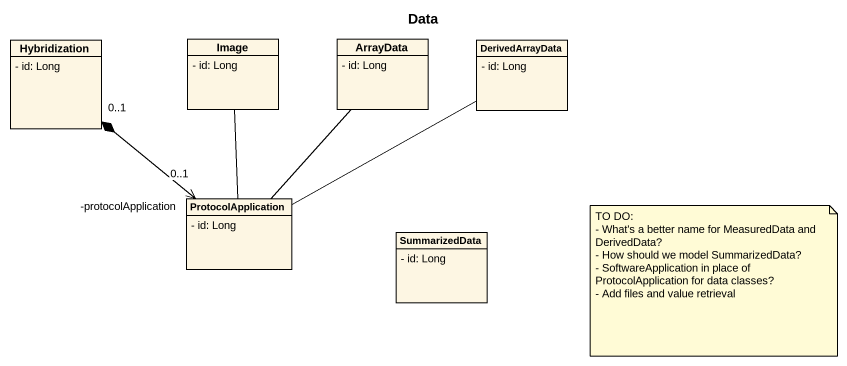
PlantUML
@startuml
title Data
hide circle
hide empty members
skinparam classAttributeIconSize 0
class Hybridization {
  - id: Long
}
class Image {
  - id: Long
}
class ArrayData {
  - id: Long
}
class DerivedArrayData {
  - id: Long
}
class ProtocolApplication {
  - id: Long
}
class SummarizedData {
  - id: Long
}
Hybridization "0..1" *--> "-protocolApplication\n0..1" ProtocolApplication
Image -- ProtocolApplication
ArrayData -- ProtocolApplication
DerivedArrayData -left- ProtocolApplication
note as N1
  TO DO:
  - What's a better name for MeasuredData and DerivedData?
  - How should we model SummarizedData?
  - SoftwareApplication in place of ProtocolApplication for data classes?
  - Add files and value retrieval
end note
@enduml
